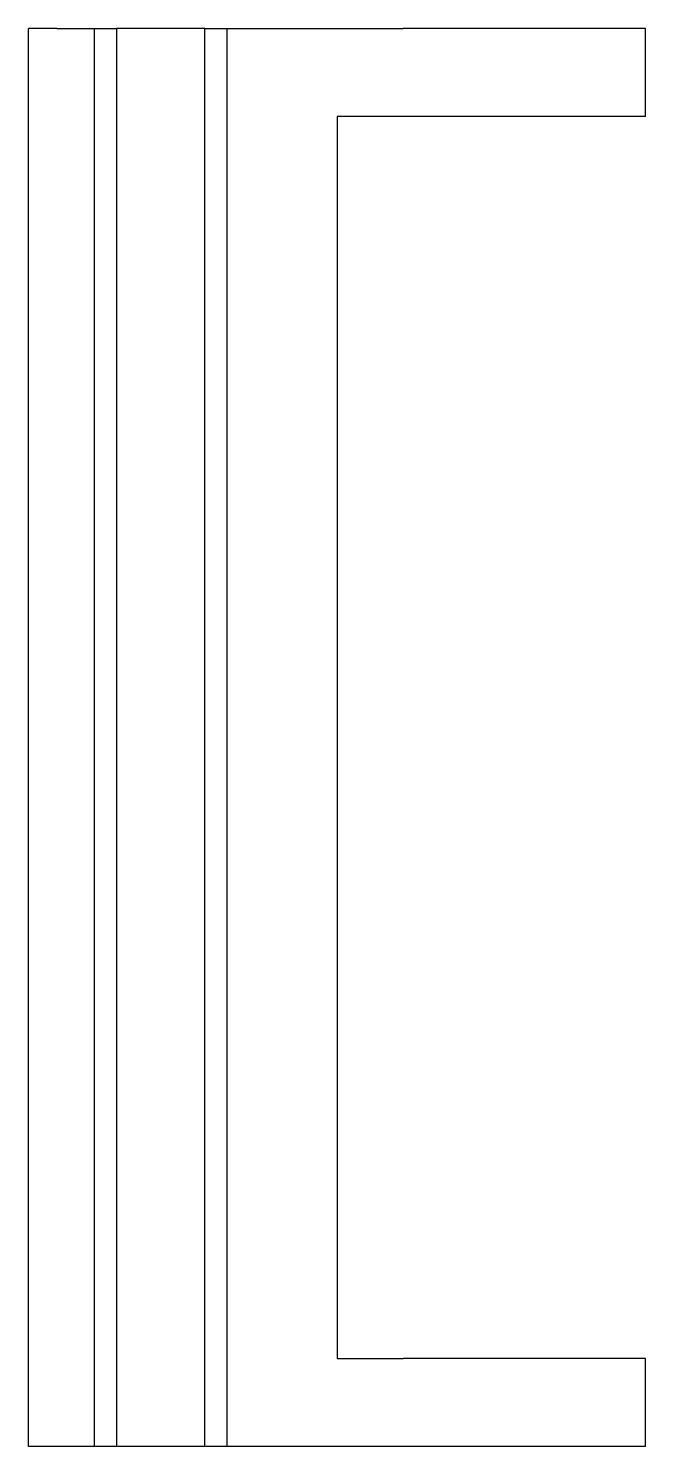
# Model space of a CAD drawing. Header units: metres. Extents: x -28 to 0, y -64.4 to 0.
import ezdxf

# ---------------------------------------------------------------- set-up
doc = ezdxf.new("R2010")
doc.units = ezdxf.units.M

msp = doc.modelspace()

# ---------------------------------------------------------------- linework, layer by layer
for points in [[(-28, -64.4), (-28, -63.112), (-28, -61.824), (-28, -60.536), (-28, -59.248), (-28, -57.96), (-28, -56.672), (-28, -55.384), (-28, -54.096), (-28, -52.808), (-28, -51.52), (-28, -50.232), (-28, -48.944), (-28, -47.656), (-28, -46.368), (-28, -45.08), (-28, -43.792), (-28, -42.504), (-28, -41.216), (-28, -39.928), (-28, -38.64), (-28, -37.352), (-28, -36.064), (-28, -34.776), (-28, -33.488), (-28, -32.2), (-28, -30.912), (-28, -29.624), (-28, -28.336), (-28, -27.048), (-28, -25.76), (-28, -24.472), (-28, -23.184), (-28, -21.896), (-28, -20.608), (-28, -19.32), (-28, -18.032), (-28, -16.744), (-28, -15.456), (-28, -14.168), (-28, -12.88), (-28, -11.592), (-28, -10.304), (-28, -9.016), (-28, -7.728), (-28, -6.44), (-28, -5.152), (-28, -3.864), (-28, -2.576), (-28, -1.288), (-28, 0)], [(-26.714, 0), (-26.762, 0), (-26.81, 0), (-26.858, 0), (-26.905, 0), (-26.95, 0), (-26.995, 0), (-27.04, 0), (-27.082, 0), (-27.123, 0), (-27.165, 0), (-27.206, 0), (-27.244, 0), (-27.283, 0), (-27.321, 0), (-27.357, 0), (-27.392, 0), (-27.427, 0), (-27.461, 0), (-27.493, 0), (-27.524, 0), (-27.556, 0), (-27.586, 0), (-27.613, 0), (-27.641, 0), (-27.669, 0), (-27.694, 0), (-27.718, 0), (-27.743, 0), (-27.765, 0), (-27.786, 0), (-27.807, 0), (-27.828, 0), (-27.845, 0), (-27.862, 0), (-27.879, 0), (-27.895, 0), (-27.908, 0), (-27.922, 0), (-27.935, 0), (-27.946, 0), (-27.955, 0), (-27.965, 0), (-27.974, 0), (-27.979, 0), (-27.985, 0), (-27.991, 0), (-27.994, 0), (-27.996, 0), (-27.998, 0), (-28, 0)], [(-26.714, 0), (-26.65, 0), (-26.586, 0), (-26.522, 0), (-26.46, 0), (-26.4, 0), (-26.34, 0), (-26.281, 0), (-26.224, 0), (-26.169, 0), (-26.113, 0), (-26.059, 0), (-26.008, 0), (-25.957, 0), (-25.905, 0), (-25.857, 0), (-25.811, 0), (-25.764, 0), (-25.718, 0), (-25.676, 0), (-25.634, 0), (-25.592, 0), (-25.553, 0), (-25.515, 0), (-25.478, 0), (-25.441, 0), (-25.408, 0), (-25.376, 0), (-25.343, 0), (-25.313, 0), (-25.285, 0), (-25.257, 0), (-25.23, 0), (-25.206, 0), (-25.184, 0), (-25.161, 0), (-25.14, 0), (-25.122, 0), (-25.104, 0), (-25.087, 0), (-25.073, 0), (-25.06, 0), (-25.047, 0), (-25.035, 0), (-25.028, 0), (-25.02, 0), (-25.012, 0), (-25.008, 0), (-25.005, 0), (-25.003, 0), (-25, 0)], [(-25, -64.4), (-25, -63.112), (-25, -61.824), (-25, -60.536), (-25, -59.248), (-25, -57.96), (-25, -56.672), (-25, -55.384), (-25, -54.096), (-25, -52.808), (-25, -51.52), (-25, -50.232), (-25, -48.944), (-25, -47.656), (-25, -46.368), (-25, -45.08), (-25, -43.792), (-25, -42.504), (-25, -41.216), (-25, -39.928), (-25, -38.64), (-25, -37.352), (-25, -36.064), (-25, -34.776), (-25, -33.488), (-25, -32.2), (-25, -30.912), (-25, -29.624), (-25, -28.336), (-25, -27.048), (-25, -25.76), (-25, -24.472), (-25, -23.184), (-25, -21.896), (-25, -20.608), (-25, -19.32), (-25, -18.032), (-25, -16.744), (-25, -15.456), (-25, -14.168), (-25, -12.88), (-25, -11.592), (-25, -10.304), (-25, -9.016), (-25, -7.728), (-25, -6.44), (-25, -5.152), (-25, -3.864), (-25, -2.576), (-25, -1.288), (-25, 0)], [(-25, 0), (-24.98, 0), (-24.96, 0), (-24.94, 0), (-24.92, 0), (-24.9, 0), (-24.88, 0), (-24.86, 0), (-24.84, 0), (-24.82, 0), (-24.8, 0), (-24.78, 0), (-24.76, 0), (-24.74, 0), (-24.72, 0), (-24.7, 0), (-24.68, 0), (-24.66, 0), (-24.64, 0), (-24.62, 0), (-24.6, 0), (-24.58, 0), (-24.56, 0), (-24.54, 0), (-24.52, 0), (-24.5, 0), (-24.48, 0), (-24.46, 0), (-24.44, 0), (-24.42, 0), (-24.4, 0), (-24.38, 0), (-24.36, 0), (-24.34, 0), (-24.32, 0), (-24.3, 0), (-24.28, 0), (-24.26, 0), (-24.24, 0), (-24.22, 0), (-24.2, 0), (-24.18, 0), (-24.16, 0), (-24.14, 0), (-24.12, 0), (-24.1, 0), (-24.08, 0), (-24.06, 0), (-24.04, 0), (-24.02, 0), (-24, 0)], [(-20, 0), (-20.08, 0), (-20.16, 0), (-20.24, 0), (-20.32, 0), (-20.4, 0), (-20.48, 0), (-20.56, 0), (-20.64, 0), (-20.72, 0), (-20.8, 0), (-20.88, 0), (-20.96, 0), (-21.04, 0), (-21.12, 0), (-21.2, 0), (-21.28, 0), (-21.36, 0), (-21.44, 0), (-21.52, 0), (-21.6, 0), (-21.68, 0), (-21.76, 0), (-21.84, 0), (-21.92, 0), (-22, 0), (-22.08, 0), (-22.16, 0), (-22.24, 0), (-22.32, 0), (-22.4, 0), (-22.48, 0), (-22.56, 0), (-22.64, 0), (-22.72, 0), (-22.8, 0), (-22.88, 0), (-22.96, 0), (-23.04, 0), (-23.12, 0), (-23.2, 0), (-23.28, 0), (-23.36, 0), (-23.44, 0), (-23.52, 0), (-23.6, 0), (-23.68, 0), (-23.76, 0), (-23.84, 0), (-23.92, 0), (-24, 0)], [(-24, 0), (-24, -1.288), (-24, -2.576), (-24, -3.864), (-24, -5.152), (-24, -6.44), (-24, -7.728), (-24, -9.016), (-24, -10.304), (-24, -11.592), (-24, -12.88), (-24, -14.168), (-24, -15.456), (-24, -16.744), (-24, -18.032), (-24, -19.32), (-24, -20.608), (-24, -21.896), (-24, -23.184), (-24, -24.472), (-24, -25.76), (-24, -27.048), (-24, -28.336), (-24, -29.624), (-24, -30.912), (-24, -32.2), (-24, -33.488), (-24, -34.776), (-24, -36.064), (-24, -37.352), (-24, -38.64), (-24, -39.928), (-24, -41.216), (-24, -42.504), (-24, -43.792), (-24, -45.08), (-24, -46.368), (-24, -47.656), (-24, -48.944), (-24, -50.232), (-24, -51.52), (-24, -52.808), (-24, -54.096), (-24, -55.384), (-24, -56.672), (-24, -57.96), (-24, -59.248), (-24, -60.536), (-24, -61.824), (-24, -63.112), (-24, -64.4)], [(-20, -64.4), (-20, -63.112), (-20, -61.824), (-20, -60.536), (-20, -59.248), (-20, -57.96), (-20, -56.672), (-20, -55.384), (-20, -54.096), (-20, -52.808), (-20, -51.52), (-20, -50.232), (-20, -48.944), (-20, -47.656), (-20, -46.368), (-20, -45.08), (-20, -43.792), (-20, -42.504), (-20, -41.216), (-20, -39.928), (-20, -38.64), (-20, -37.352), (-20, -36.064), (-20, -34.776), (-20, -33.488), (-20, -32.2), (-20, -30.912), (-20, -29.624), (-20, -28.336), (-20, -27.048), (-20, -25.76), (-20, -24.472), (-20, -23.184), (-20, -21.896), (-20, -20.608), (-20, -19.32), (-20, -18.032), (-20, -16.744), (-20, -15.456), (-20, -14.168), (-20, -12.88), (-20, -11.592), (-20, -10.304), (-20, -9.016), (-20, -7.728), (-20, -6.44), (-20, -5.152), (-20, -3.864), (-20, -2.576), (-20, -1.288), (-20, 0)], [(-20, 0), (-19.98, 0), (-19.96, 0), (-19.94, 0), (-19.92, 0), (-19.9, 0), (-19.88, 0), (-19.86, 0), (-19.84, 0), (-19.82, 0), (-19.8, 0), (-19.78, 0), (-19.76, 0), (-19.74, 0), (-19.72, 0), (-19.7, 0), (-19.68, 0), (-19.66, 0), (-19.64, 0), (-19.62, 0), (-19.6, 0), (-19.58, 0), (-19.56, 0), (-19.54, 0), (-19.52, 0), (-19.5, 0), (-19.48, 0), (-19.46, 0), (-19.44, 0), (-19.42, 0), (-19.4, 0), (-19.38, 0), (-19.36, 0), (-19.34, 0), (-19.32, 0), (-19.3, 0), (-19.28, 0), (-19.26, 0), (-19.24, 0), (-19.22, 0), (-19.2, 0), (-19.18, 0), (-19.16, 0), (-19.14, 0), (-19.12, 0), (-19.1, 0), (-19.08, 0), (-19.06, 0), (-19.04, 0), (-19.02, 0), (-19, 0)], [(-19, 0), (-19, -1.288), (-19, -2.576), (-19, -3.864), (-19, -5.152), (-19, -6.44), (-19, -7.728), (-19, -9.016), (-19, -10.304), (-19, -11.592), (-19, -12.88), (-19, -14.168), (-19, -15.456), (-19, -16.744), (-19, -18.032), (-19, -19.32), (-19, -20.608), (-19, -21.896), (-19, -23.184), (-19, -24.472), (-19, -25.76), (-19, -27.048), (-19, -28.336), (-19, -29.624), (-19, -30.912), (-19, -32.2), (-19, -33.488), (-19, -34.776), (-19, -36.064), (-19, -37.352), (-19, -38.64), (-19, -39.928), (-19, -41.216), (-19, -42.504), (-19, -43.792), (-19, -45.08), (-19, -46.368), (-19, -47.656), (-19, -48.944), (-19, -50.232), (-19, -51.52), (-19, -52.808), (-19, -54.096), (-19, -55.384), (-19, -56.672), (-19, -57.96), (-19, -59.248), (-19, -60.536), (-19, -61.824), (-19, -63.112), (-19, -64.4)], [(-19, 0), (-18.986, 0), (-18.972, 0), (-18.958, 0), (-18.932, 0), (-18.89, 0), (-18.848, 0), (-18.805, 0), (-18.74, 0), (-18.67, 0), (-18.601, 0), (-18.524, 0), (-18.427, 0), (-18.331, 0), (-18.235, 0), (-18.121, 0), (-17.999, 0), (-17.878, 0), (-17.753, 0), (-17.608, 0), (-17.462, 0), (-17.317, 0), (-17.159, 0), (-16.992, 0), (-16.824, 0), (-16.657, 0), (-16.47, 0), (-16.282, 0), (-16.095, 0), (-15.9, 0), (-15.695, 0), (-15.49, 0), (-15.286, 0), (-15.068, 0), (-14.848, 0), (-14.628, 0), (-14.405, 0), (-14.173, 0), (-13.941, 0), (-13.709, 0), (-13.47, 0), (-13.228, 0), (-12.987, 0), (-12.745, 0), (-12.497, 0), (-12.249, 0), (-12.002, 0), (-11.752, 0), (-11.502, 0), (-11.251, 0), (-11, 0)], [(-5, 0), (-5.12, 0), (-5.24, 0), (-5.36, 0), (-5.48, 0), (-5.6, 0), (-5.72, 0), (-5.84, 0), (-5.96, 0), (-6.08, 0), (-6.2, 0), (-6.32, 0), (-6.44, 0), (-6.56, 0), (-6.68, 0), (-6.8, 0), (-6.92, 0), (-7.04, 0), (-7.16, 0), (-7.28, 0), (-7.4, 0), (-7.52, 0), (-7.64, 0), (-7.76, 0), (-7.88, 0), (-8, 0), (-8.12, 0), (-8.24, 0), (-8.36, 0), (-8.48, 0), (-8.6, 0), (-8.72, 0), (-8.84, 0), (-8.96, 0), (-9.08, 0), (-9.2, 0), (-9.32, 0), (-9.44, 0), (-9.56, 0), (-9.68, 0), (-9.8, 0), (-9.92, 0), (-10.04, 0), (-10.16, 0), (-10.28, 0), (-10.4, 0), (-10.52, 0), (-10.64, 0), (-10.76, 0), (-10.88, 0), (-11, 0)], [(0, 0), (-0.009, 0), (-0.018, 0), (-0.026, 0), (-0.043, 0), (-0.069, 0), (-0.095, 0), (-0.122, 0), (-0.163, 0), (-0.206, 0), (-0.25, 0), (-0.298, 0), (-0.358, 0), (-0.418, 0), (-0.478, 0), (-0.549, 0), (-0.625, 0), (-0.701, 0), (-0.779, 0), (-0.87, 0), (-0.961, 0), (-1.052, 0), (-1.151, 0), (-1.255, 0), (-1.36, 0), (-1.464, 0), (-1.582, 0), (-1.699, 0), (-1.816, 0), (-1.937, 0), (-2.065, 0), (-2.194, 0), (-2.322, 0), (-2.458, 0), (-2.595, 0), (-2.732, 0), (-2.872, 0), (-3.017, 0), (-3.162, 0), (-3.307, 0), (-3.456, 0), (-3.607, 0), (-3.758, 0), (-3.91, 0), (-4.064, 0), (-4.219, 0), (-4.374, 0), (-4.53, 0), (-4.686, 0), (-4.843, 0), (-5, 0)], [(0, -4), (0, -3.92), (0, -3.84), (0, -3.76), (0, -3.68), (0, -3.6), (0, -3.52), (0, -3.44), (0, -3.36), (0, -3.28), (0, -3.2), (0, -3.12), (0, -3.04), (0, -2.96), (0, -2.88), (0, -2.8), (0, -2.72), (0, -2.64), (0, -2.56), (0, -2.48), (0, -2.4), (0, -2.32), (0, -2.24), (0, -2.16), (0, -2.08), (0, -2), (0, -1.92), (0, -1.84), (0, -1.76), (0, -1.68), (0, -1.6), (0, -1.52), (0, -1.44), (0, -1.36), (0, -1.28), (0, -1.2), (0, -1.12), (0, -1.04), (0, -0.96), (0, -0.88), (0, -0.8), (0, -0.72), (0, -0.64), (0, -0.56), (0, -0.48), (0, -0.4), (0, -0.32), (0, -0.24), (0, -0.16), (0, -0.08), (0, 0)], [(-11, -4), (-11.061, -4), (-11.123, -4), (-11.184, -4), (-11.246, -4), (-11.307, -4), (-11.369, -4), (-11.43, -4), (-11.492, -4), (-11.553, -4), (-11.614, -4), (-11.676, -4), (-11.737, -4), (-11.798, -4), (-11.859, -4), (-11.92, -4), (-11.981, -4), (-12.043, -4), (-12.104, -4), (-12.164, -4), (-12.225, -4), (-12.286, -4), (-12.347, -4), (-12.407, -4), (-12.468, -4), (-12.528, -4), (-12.588, -4), (-12.649, -4), (-12.709, -4), (-12.769, -4), (-12.829, -4), (-12.888, -4), (-12.948, -4), (-13.008, -4), (-13.067, -4), (-13.127, -4), (-13.186, -4), (-13.245, -4), (-13.304, -4), (-13.363, -4), (-13.421, -4), (-13.48, -4), (-13.538, -4), (-13.597, -4), (-13.655, -4), (-13.713, -4), (-13.77, -4), (-13.828, -4), (-13.885, -4), (-13.943, -4), (-14, -4)], [(-14, -4), (-14, -5.128), (-14, -6.256), (-14, -7.384), (-14, -8.512), (-14, -9.64), (-14, -10.768), (-14, -11.896), (-14, -13.024), (-14, -14.152), (-14, -15.28), (-14, -16.408), (-14, -17.536), (-14, -18.664), (-14, -19.792), (-14, -20.92), (-14, -22.048), (-14, -23.176), (-14, -24.304), (-14, -25.432), (-14, -26.56), (-14, -27.688), (-14, -28.816), (-14, -29.944), (-14, -31.072), (-14, -32.2), (-14, -33.328), (-14, -34.456), (-14, -35.584), (-14, -36.712), (-14, -37.84), (-14, -38.968), (-14, -40.096), (-14, -41.224), (-14, -42.352), (-14, -43.48), (-14, -44.608), (-14, -45.736), (-14, -46.864), (-14, -47.992), (-14, -49.12), (-14, -50.248), (-14, -51.376), (-14, -52.504), (-14, -53.632), (-14, -54.76), (-14, -55.888), (-14, -57.016), (-14, -58.144), (-14, -59.272), (-14, -60.4)], [(-5, -4), (-5.12, -4), (-5.24, -4), (-5.36, -4), (-5.48, -4), (-5.6, -4), (-5.72, -4), (-5.84, -4), (-5.96, -4), (-6.08, -4), (-6.2, -4), (-6.32, -4), (-6.44, -4), (-6.56, -4), (-6.68, -4), (-6.8, -4), (-6.92, -4), (-7.04, -4), (-7.16, -4), (-7.28, -4), (-7.4, -4), (-7.52, -4), (-7.64, -4), (-7.76, -4), (-7.88, -4), (-8, -4), (-8.12, -4), (-8.24, -4), (-8.36, -4), (-8.48, -4), (-8.6, -4), (-8.72, -4), (-8.84, -4), (-8.96, -4), (-9.08, -4), (-9.2, -4), (-9.32, -4), (-9.44, -4), (-9.56, -4), (-9.68, -4), (-9.8, -4), (-9.92, -4), (-10.04, -4), (-10.16, -4), (-10.28, -4), (-10.4, -4), (-10.52, -4), (-10.64, -4), (-10.76, -4), (-10.88, -4), (-11, -4)], [(0, -4), (-0.009, -4), (-0.018, -4), (-0.026, -4), (-0.043, -4), (-0.069, -4), (-0.095, -4), (-0.122, -4), (-0.163, -4), (-0.206, -4), (-0.25, -4), (-0.298, -4), (-0.358, -4), (-0.418, -4), (-0.478, -4), (-0.549, -4), (-0.625, -4), (-0.701, -4), (-0.779, -4), (-0.87, -4), (-0.961, -4), (-1.052, -4), (-1.151, -4), (-1.255, -4), (-1.36, -4), (-1.464, -4), (-1.582, -4), (-1.699, -4), (-1.816, -4), (-1.937, -4), (-2.065, -4), (-2.194, -4), (-2.322, -4), (-2.458, -4), (-2.595, -4), (-2.732, -4), (-2.872, -4), (-3.017, -4), (-3.162, -4), (-3.307, -4), (-3.456, -4), (-3.607, -4), (-3.758, -4), (-3.91, -4), (-4.064, -4), (-4.219, -4), (-4.374, -4), (-4.53, -4), (-4.686, -4), (-4.843, -4), (-5, -4)], [(-14, -60.4), (-13.943, -60.4), (-13.885, -60.4), (-13.828, -60.4), (-13.77, -60.4), (-13.713, -60.4), (-13.655, -60.4), (-13.597, -60.4), (-13.538, -60.4), (-13.48, -60.4), (-13.421, -60.4), (-13.363, -60.4), (-13.304, -60.4), (-13.245, -60.4), (-13.186, -60.4), (-13.127, -60.4), (-13.067, -60.4), (-13.008, -60.4), (-12.948, -60.4), (-12.888, -60.4), (-12.829, -60.4), (-12.769, -60.4), (-12.709, -60.4), (-12.649, -60.4), (-12.588, -60.4), (-12.528, -60.4), (-12.468, -60.4), (-12.407, -60.4), (-12.347, -60.4), (-12.286, -60.4), (-12.225, -60.4), (-12.164, -60.4), (-12.104, -60.4), (-12.043, -60.4), (-11.981, -60.4), (-11.92, -60.4), (-11.859, -60.4), (-11.798, -60.4), (-11.737, -60.4), (-11.676, -60.4), (-11.614, -60.4), (-11.553, -60.4), (-11.492, -60.4), (-11.43, -60.4), (-11.369, -60.4), (-11.307, -60.4), (-11.246, -60.4), (-11.184, -60.4), (-11.123, -60.4), (-11.061, -60.4), (-11, -60.4)], [(-5, -60.4), (-5.12, -60.4), (-5.24, -60.4), (-5.36, -60.4), (-5.48, -60.4), (-5.6, -60.4), (-5.72, -60.4), (-5.84, -60.4), (-5.96, -60.4), (-6.08, -60.4), (-6.2, -60.4), (-6.32, -60.4), (-6.44, -60.4), (-6.56, -60.4), (-6.68, -60.4), (-6.8, -60.4), (-6.92, -60.4), (-7.04, -60.4), (-7.16, -60.4), (-7.28, -60.4), (-7.4, -60.4), (-7.52, -60.4), (-7.64, -60.4), (-7.76, -60.4), (-7.88, -60.4), (-8, -60.4), (-8.12, -60.4), (-8.24, -60.4), (-8.36, -60.4), (-8.48, -60.4), (-8.6, -60.4), (-8.72, -60.4), (-8.84, -60.4), (-8.96, -60.4), (-9.08, -60.4), (-9.2, -60.4), (-9.32, -60.4), (-9.44, -60.4), (-9.56, -60.4), (-9.68, -60.4), (-9.8, -60.4), (-9.92, -60.4), (-10.04, -60.4), (-10.16, -60.4), (-10.28, -60.4), (-10.4, -60.4), (-10.52, -60.4), (-10.64, -60.4), (-10.76, -60.4), (-10.88, -60.4), (-11, -60.4)], [(0, -60.4), (-0.009, -60.4), (-0.018, -60.4), (-0.026, -60.4), (-0.043, -60.4), (-0.069, -60.4), (-0.095, -60.4), (-0.122, -60.4), (-0.163, -60.4), (-0.206, -60.4), (-0.25, -60.4), (-0.298, -60.4), (-0.358, -60.4), (-0.418, -60.4), (-0.478, -60.4), (-0.549, -60.4), (-0.625, -60.4), (-0.701, -60.4), (-0.779, -60.4), (-0.87, -60.4), (-0.961, -60.4), (-1.052, -60.4), (-1.151, -60.4), (-1.255, -60.4), (-1.36, -60.4), (-1.464, -60.4), (-1.582, -60.4), (-1.699, -60.4), (-1.816, -60.4), (-1.937, -60.4), (-2.065, -60.4), (-2.194, -60.4), (-2.322, -60.4), (-2.458, -60.4), (-2.595, -60.4), (-2.732, -60.4), (-2.872, -60.4), (-3.017, -60.4), (-3.162, -60.4), (-3.307, -60.4), (-3.456, -60.4), (-3.607, -60.4), (-3.758, -60.4), (-3.91, -60.4), (-4.064, -60.4), (-4.219, -60.4), (-4.374, -60.4), (-4.53, -60.4), (-4.686, -60.4), (-4.843, -60.4), (-5, -60.4)], [(0, -64.4), (0, -64.32), (0, -64.24), (0, -64.16), (0, -64.08), (0, -64), (0, -63.92), (0, -63.84), (0, -63.76), (0, -63.68), (0, -63.6), (0, -63.52), (0, -63.44), (0, -63.36), (0, -63.28), (0, -63.2), (0, -63.12), (0, -63.04), (0, -62.96), (0, -62.88), (0, -62.8), (0, -62.72), (0, -62.64), (0, -62.56), (0, -62.48), (0, -62.4), (0, -62.32), (0, -62.24), (0, -62.16), (0, -62.08), (0, -62), (0, -61.92), (0, -61.84), (0, -61.76), (0, -61.68), (0, -61.6), (0, -61.52), (0, -61.44), (0, -61.36), (0, -61.28), (0, -61.2), (0, -61.12), (0, -61.04), (0, -60.96), (0, -60.88), (0, -60.8), (0, -60.72), (0, -60.64), (0, -60.56), (0, -60.48), (0, -60.4)], [(-26.714, -64.4), (-26.762, -64.4), (-26.81, -64.4), (-26.858, -64.4), (-26.905, -64.4), (-26.95, -64.4), (-26.995, -64.4), (-27.04, -64.4), (-27.082, -64.4), (-27.123, -64.4), (-27.165, -64.4), (-27.206, -64.4), (-27.244, -64.4), (-27.283, -64.4), (-27.321, -64.4), (-27.357, -64.4), (-27.392, -64.4), (-27.427, -64.4), (-27.461, -64.4), (-27.493, -64.4), (-27.524, -64.4), (-27.556, -64.4), (-27.586, -64.4), (-27.613, -64.4), (-27.641, -64.4), (-27.669, -64.4), (-27.694, -64.4), (-27.718, -64.4), (-27.743, -64.4), (-27.765, -64.4), (-27.786, -64.4), (-27.807, -64.4), (-27.828, -64.4), (-27.845, -64.4), (-27.862, -64.4), (-27.879, -64.4), (-27.895, -64.4), (-27.908, -64.4), (-27.922, -64.4), (-27.935, -64.4), (-27.946, -64.4), (-27.955, -64.4), (-27.965, -64.4), (-27.974, -64.4), (-27.979, -64.4), (-27.985, -64.4), (-27.991, -64.4), (-27.994, -64.4), (-27.996, -64.4), (-27.998, -64.4), (-28, -64.4)], [(-25, -64.4), (-25.003, -64.4), (-25.005, -64.4), (-25.008, -64.4), (-25.012, -64.4), (-25.02, -64.4), (-25.028, -64.4), (-25.035, -64.4), (-25.047, -64.4), (-25.06, -64.4), (-25.073, -64.4), (-25.087, -64.4), (-25.104, -64.4), (-25.122, -64.4), (-25.14, -64.4), (-25.161, -64.4), (-25.184, -64.4), (-25.206, -64.4), (-25.23, -64.4), (-25.257, -64.4), (-25.285, -64.4), (-25.313, -64.4), (-25.343, -64.4), (-25.376, -64.4), (-25.408, -64.4), (-25.441, -64.4), (-25.478, -64.4), (-25.515, -64.4), (-25.553, -64.4), (-25.592, -64.4), (-25.634, -64.4), (-25.676, -64.4), (-25.718, -64.4), (-25.764, -64.4), (-25.811, -64.4), (-25.857, -64.4), (-25.905, -64.4), (-25.957, -64.4), (-26.008, -64.4), (-26.059, -64.4), (-26.113, -64.4), (-26.169, -64.4), (-26.224, -64.4), (-26.281, -64.4), (-26.34, -64.4), (-26.4, -64.4), (-26.46, -64.4), (-26.522, -64.4), (-26.586, -64.4), (-26.65, -64.4), (-26.714, -64.4)], [(-24, -64.4), (-24.02, -64.4), (-24.04, -64.4), (-24.06, -64.4), (-24.08, -64.4), (-24.1, -64.4), (-24.12, -64.4), (-24.14, -64.4), (-24.16, -64.4), (-24.18, -64.4), (-24.2, -64.4), (-24.22, -64.4), (-24.24, -64.4), (-24.26, -64.4), (-24.28, -64.4), (-24.3, -64.4), (-24.32, -64.4), (-24.34, -64.4), (-24.36, -64.4), (-24.38, -64.4), (-24.4, -64.4), (-24.42, -64.4), (-24.44, -64.4), (-24.46, -64.4), (-24.48, -64.4), (-24.5, -64.4), (-24.52, -64.4), (-24.54, -64.4), (-24.56, -64.4), (-24.58, -64.4), (-24.6, -64.4), (-24.62, -64.4), (-24.64, -64.4), (-24.66, -64.4), (-24.68, -64.4), (-24.7, -64.4), (-24.72, -64.4), (-24.74, -64.4), (-24.76, -64.4), (-24.78, -64.4), (-24.8, -64.4), (-24.82, -64.4), (-24.84, -64.4), (-24.86, -64.4), (-24.88, -64.4), (-24.9, -64.4), (-24.92, -64.4), (-24.94, -64.4), (-24.96, -64.4), (-24.98, -64.4), (-25, -64.4)], [(-20, -64.4), (-20.08, -64.4), (-20.16, -64.4), (-20.24, -64.4), (-20.32, -64.4), (-20.4, -64.4), (-20.48, -64.4), (-20.56, -64.4), (-20.64, -64.4), (-20.72, -64.4), (-20.8, -64.4), (-20.88, -64.4), (-20.96, -64.4), (-21.04, -64.4), (-21.12, -64.4), (-21.2, -64.4), (-21.28, -64.4), (-21.36, -64.4), (-21.44, -64.4), (-21.52, -64.4), (-21.6, -64.4), (-21.68, -64.4), (-21.76, -64.4), (-21.84, -64.4), (-21.92, -64.4), (-22, -64.4), (-22.08, -64.4), (-22.16, -64.4), (-22.24, -64.4), (-22.32, -64.4), (-22.4, -64.4), (-22.48, -64.4), (-22.56, -64.4), (-22.64, -64.4), (-22.72, -64.4), (-22.8, -64.4), (-22.88, -64.4), (-22.96, -64.4), (-23.04, -64.4), (-23.12, -64.4), (-23.2, -64.4), (-23.28, -64.4), (-23.36, -64.4), (-23.44, -64.4), (-23.52, -64.4), (-23.6, -64.4), (-23.68, -64.4), (-23.76, -64.4), (-23.84, -64.4), (-23.92, -64.4), (-24, -64.4)], [(-19, -64.4), (-19.02, -64.4), (-19.04, -64.4), (-19.06, -64.4), (-19.08, -64.4), (-19.1, -64.4), (-19.12, -64.4), (-19.14, -64.4), (-19.16, -64.4), (-19.18, -64.4), (-19.2, -64.4), (-19.22, -64.4), (-19.24, -64.4), (-19.26, -64.4), (-19.28, -64.4), (-19.3, -64.4), (-19.32, -64.4), (-19.34, -64.4), (-19.36, -64.4), (-19.38, -64.4), (-19.4, -64.4), (-19.42, -64.4), (-19.44, -64.4), (-19.46, -64.4), (-19.48, -64.4), (-19.5, -64.4), (-19.52, -64.4), (-19.54, -64.4), (-19.56, -64.4), (-19.58, -64.4), (-19.6, -64.4), (-19.62, -64.4), (-19.64, -64.4), (-19.66, -64.4), (-19.68, -64.4), (-19.7, -64.4), (-19.72, -64.4), (-19.74, -64.4), (-19.76, -64.4), (-19.78, -64.4), (-19.8, -64.4), (-19.82, -64.4), (-19.84, -64.4), (-19.86, -64.4), (-19.88, -64.4), (-19.9, -64.4), (-19.92, -64.4), (-19.94, -64.4), (-19.96, -64.4), (-19.98, -64.4), (-20, -64.4)], [(-11, -64.4), (-11.251, -64.4), (-11.502, -64.4), (-11.752, -64.4), (-12.002, -64.4), (-12.249, -64.4), (-12.497, -64.4), (-12.745, -64.4), (-12.987, -64.4), (-13.228, -64.4), (-13.47, -64.4), (-13.709, -64.4), (-13.941, -64.4), (-14.173, -64.4), (-14.405, -64.4), (-14.628, -64.4), (-14.848, -64.4), (-15.068, -64.4), (-15.286, -64.4), (-15.49, -64.4), (-15.695, -64.4), (-15.9, -64.4), (-16.095, -64.4), (-16.282, -64.4), (-16.47, -64.4), (-16.657, -64.4), (-16.824, -64.4), (-16.992, -64.4), (-17.159, -64.4), (-17.317, -64.4), (-17.462, -64.4), (-17.608, -64.4), (-17.753, -64.4), (-17.878, -64.4), (-17.999, -64.4), (-18.121, -64.4), (-18.235, -64.4), (-18.331, -64.4), (-18.427, -64.4), (-18.524, -64.4), (-18.601, -64.4), (-18.67, -64.4), (-18.74, -64.4), (-18.805, -64.4), (-18.848, -64.4), (-18.89, -64.4), (-18.932, -64.4), (-18.958, -64.4), (-18.972, -64.4), (-18.986, -64.4), (-19, -64.4)], [(-5, -64.4), (-5.12, -64.4), (-5.24, -64.4), (-5.36, -64.4), (-5.48, -64.4), (-5.6, -64.4), (-5.72, -64.4), (-5.84, -64.4), (-5.96, -64.4), (-6.08, -64.4), (-6.2, -64.4), (-6.32, -64.4), (-6.44, -64.4), (-6.56, -64.4), (-6.68, -64.4), (-6.8, -64.4), (-6.92, -64.4), (-7.04, -64.4), (-7.16, -64.4), (-7.28, -64.4), (-7.4, -64.4), (-7.52, -64.4), (-7.64, -64.4), (-7.76, -64.4), (-7.88, -64.4), (-8, -64.4), (-8.12, -64.4), (-8.24, -64.4), (-8.36, -64.4), (-8.48, -64.4), (-8.6, -64.4), (-8.72, -64.4), (-8.84, -64.4), (-8.96, -64.4), (-9.08, -64.4), (-9.2, -64.4), (-9.32, -64.4), (-9.44, -64.4), (-9.56, -64.4), (-9.68, -64.4), (-9.8, -64.4), (-9.92, -64.4), (-10.04, -64.4), (-10.16, -64.4), (-10.28, -64.4), (-10.4, -64.4), (-10.52, -64.4), (-10.64, -64.4), (-10.76, -64.4), (-10.88, -64.4), (-11, -64.4)], [(0, -64.4), (-0.009, -64.4), (-0.018, -64.4), (-0.026, -64.4), (-0.043, -64.4), (-0.069, -64.4), (-0.095, -64.4), (-0.122, -64.4), (-0.163, -64.4), (-0.206, -64.4), (-0.25, -64.4), (-0.298, -64.4), (-0.358, -64.4), (-0.418, -64.4), (-0.478, -64.4), (-0.549, -64.4), (-0.625, -64.4), (-0.701, -64.4), (-0.779, -64.4), (-0.87, -64.4), (-0.961, -64.4), (-1.052, -64.4), (-1.151, -64.4), (-1.255, -64.4), (-1.36, -64.4), (-1.464, -64.4), (-1.582, -64.4), (-1.699, -64.4), (-1.816, -64.4), (-1.937, -64.4), (-2.065, -64.4), (-2.194, -64.4), (-2.322, -64.4), (-2.458, -64.4), (-2.595, -64.4), (-2.732, -64.4), (-2.872, -64.4), (-3.017, -64.4), (-3.162, -64.4), (-3.307, -64.4), (-3.456, -64.4), (-3.607, -64.4), (-3.758, -64.4), (-3.91, -64.4), (-4.064, -64.4), (-4.219, -64.4), (-4.374, -64.4), (-4.53, -64.4), (-4.686, -64.4), (-4.843, -64.4), (-5, -64.4)]]:
    msp.add_lwpolyline(points)

doc.saveas('drawing.dxf')
